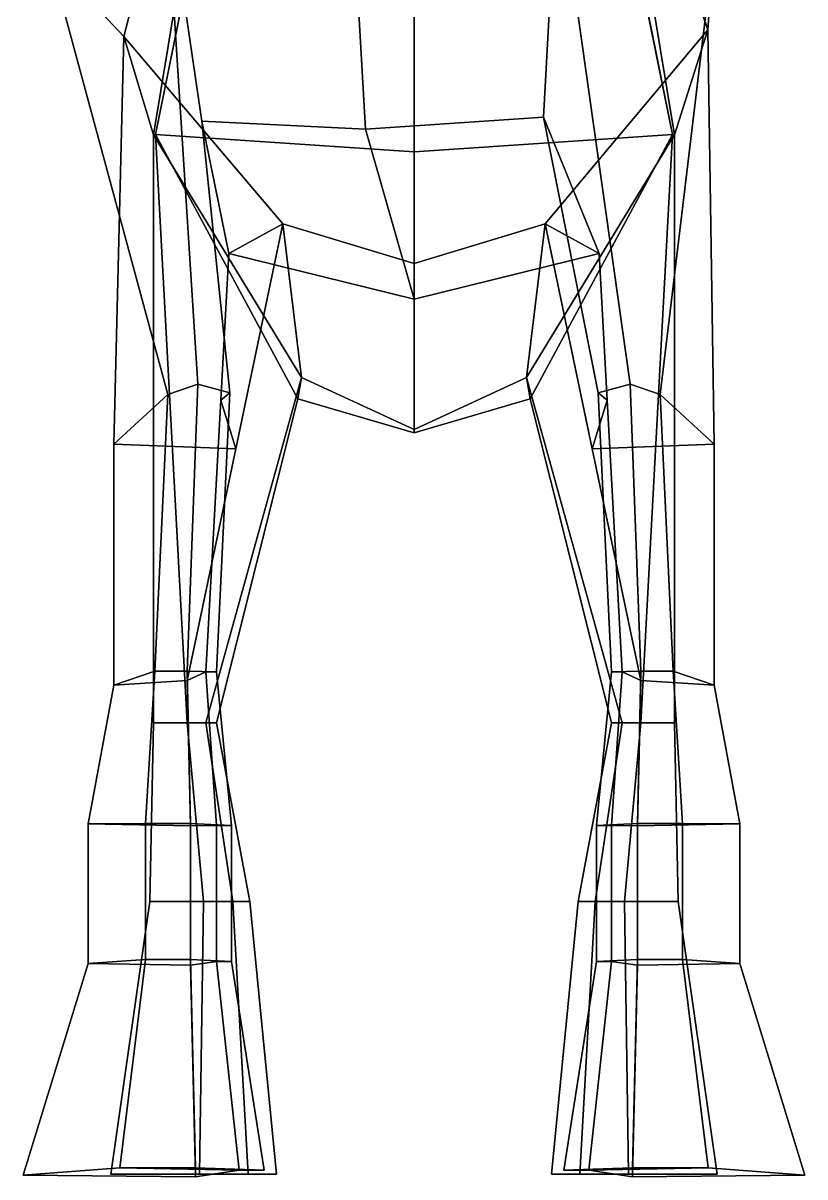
# Model space of a CAD drawing. Extents: x -82 to 105, y -151 to 333.
# Drawn here: x -82.5 to 82.5, y -151.2 to 92.3 of the extents above; entities that cross this region are included whole.
import ezdxf

# ---------------------------------------------------------------- set-up
doc = ezdxf.new("R2010")
doc.units = 0

msp = doc.modelspace()

# ---------------------------------------------------------------- linework, layer by layer
for points in [[(-54.558704, 68.760979, 140.78363), (-41.587585, 132.669571, 162.575424), (-34.914654, 174.030975, 159.054062), (-41.656105, 132.207977, 122.312706)], [(54.558704, 68.760979, 140.78363), (41.656105, 132.207977, 122.312706), (39.042965, 167.857117, 159.010056), (42.310394, 129.737244, 162.566681)], [(-48.134239, 139.981964, 29.822317), (-44.844036, 146.68158, -6.592153), (-76.907791, 106.20031, -11.883356), (-61.20306, 89.421913, 31.998886)], [(44.933167, 141.061905, 15.561109), (62.017879, 90.851761, 13.117091), (63.168823, 107.825745, -33.348034), (30.863453, 147.560074, -18.193213)], [(-61.20306, 89.421913, 31.998886), (-55.002022, 68.715118, 92.730019), (-44.085468, 134.655243, 91.804466), (-48.134239, 139.981964, 29.822317)], [(62.017879, 90.851761, 13.117091), (44.933167, 141.061905, 15.561109), (44.085468, 134.655243, 91.804466), (55.002022, 68.715118, 92.730019)], [(-55.002022, 68.715118, 92.730019), (-54.558704, 68.760979, 140.78363), (-41.656105, 132.207977, 122.312706), (-44.085468, 134.655243, 91.804466)], [(55.002022, 68.715118, 92.730019), (44.085468, 134.655243, 91.804466), (41.656105, 132.207977, 122.312706), (54.558704, 68.760979, 140.78363)], [(-54.558704, 68.760979, 140.78363), (0, 65.121262, 180.803802), (0, 93.718468, 180.524536), (-41.587585, 132.669571, 162.575424)], [(-10.267782, 69.871811, -56.115887), (-44.766945, 71.57518, -39.495499), (-52.493088, 124.261391, -40.712849), (-13.665096, 129.953247, -62.823425)], [(-10.267782, 69.871811, -56.115887), (-13.665096, 129.953247, -62.823425), (30.190533, 125.220856, -53.382896), (27.302631, 72.411461, -50.539097)], [(54.558704, 68.760979, 140.78363), (42.310394, 129.737244, 162.566681), (0, 93.718468, 180.524536), (0, 65.121262, 180.803802)], [(-52.493088, 124.261391, -40.712849), (-45.580666, 16.097996, -56.740425), (-51.911137, 13.936098, -52.485722), (-76.907791, 106.20031, -11.883356)], [(-52.493088, 124.261391, -40.712849), (-44.766945, 71.57518, -39.495499), (-38.828613, 14.294115, -53.190327), (-45.580666, 16.097996, -56.740425)], [(30.190533, 125.220856, -53.382896), (45.580666, 16.097996, -56.740425), (38.828613, 14.294115, -53.190327), (27.302631, 72.411461, -50.539097)], [(30.190533, 125.220856, -53.382896), (63.168823, 107.825745, -33.348034), (51.911137, 13.936098, -52.485722), (45.580666, 16.097996, -56.740425)], [(62.017879, 90.851761, 13.117091), (63.364506, 3.457072, 3.178585), (51.911137, 13.936098, -52.485722), (63.168823, 107.825745, -33.348034)], [(-61.20306, 89.421913, 31.998886), (-76.907791, 106.20031, -11.883356), (-51.911137, 13.936098, -52.485722), (-63.364506, 3.457072, 3.178585)], [(27.692659, 49.930149, 24.256254), (62.017879, 90.851761, 13.117091), (55.002022, 68.715118, 92.730019), (23.772459, 17.48209, 93.652458)], [(62.017879, 90.851761, 13.117091), (27.692659, 49.930149, 24.256254), (37.621986, 2.484261, 7.819908), (63.364506, 3.457072, 3.178585)], [(-61.20306, 89.421913, 31.998886), (-63.364506, 3.457072, 3.178585), (-37.621986, 2.484261, 7.819908), (-27.692659, 49.930149, 24.256254)], [(-27.692659, 49.930149, 24.256254), (-23.772459, 17.48209, 93.652458), (-55.002022, 68.715118, 92.730019), (-61.20306, 89.421913, 31.998886)], [(0, 33.998901, -23.450174), (-39.060463, 43.690613, -23.653572), (-44.766945, 71.57518, -39.495499), (-10.267782, 69.871811, -56.115887)], [(-38.828613, 14.294115, -53.190327), (-44.766945, 71.57518, -39.495499), (-39.060463, 43.690613, -23.653572), (-40.762585, 12.725683, -50.1036)], [(0, 33.998901, -23.450174), (-10.267782, 69.871811, -56.115887), (27.302631, 72.411461, -50.539097), (39.060463, 43.690613, -23.653572)], [(27.302631, 72.411461, -50.539097), (38.828613, 14.294115, -53.190327), (40.762585, 12.725683, -50.1036), (39.060463, 43.690613, -23.653572)], [(-47.858509, -55.362843, 129.427277), (-54.558704, 68.760979, 140.78363), (-55.002022, 68.715118, 92.730019), (-55.002022, -55.362843, 110.85743)], [(-43.938309, -55.362843, 111.272522), (-55.002022, -55.362843, 110.85743), (-55.002022, 68.715118, 92.730019), (-23.772459, 17.48209, 93.652458)], [(0, 5.853322, 140.78363), (0, 65.121262, 180.803802), (-54.558704, 68.760979, 140.78363), (-24.498892, 12.976246, 127.464333)], [(-41.656105, -55.362843, 124.169647), (-24.498892, 12.976246, 127.464333), (-54.558704, 68.760979, 140.78363), (-47.858509, -55.362843, 129.427277)], [(0, 5.853322, 140.78363), (24.498892, 12.976246, 127.464333), (54.558704, 68.760979, 140.78363), (0, 65.121262, 180.803802)], [(43.938309, -55.362843, 111.272522), (23.772459, 17.48209, 93.652458), (55.002022, 68.715118, 92.730019), (55.002022, -55.362843, 110.85743)], [(41.656105, -55.362843, 124.169647), (47.858509, -55.362843, 129.427277), (54.558704, 68.760979, 140.78363), (24.498892, 12.976246, 127.464333)], [(47.858509, -55.362843, 129.427277), (55.002022, -55.362843, 110.85743), (55.002022, 68.715118, 92.730019), (54.558704, 68.760979, 140.78363)], [(-37.621986, 2.484261, 7.819908), (-40.762585, 12.725683, -50.1036), (-39.060463, 43.690613, -23.653572), (-27.692659, 49.930149, 24.256254)], [(-27.692659, 49.930149, 24.256254), (-39.060463, 43.690613, -23.653572), (0, 33.998901, -23.450174), (0, 41.589115, 24.256254)], [(0, 41.589115, 24.256254), (0, 6.537626, 93.882149), (-23.772459, 17.48209, 93.652458), (-27.692659, 49.930149, 24.256254)], [(0, 41.589115, 24.256254), (27.692659, 49.930149, 24.256254), (23.772459, 17.48209, 93.652458), (0, 6.537626, 93.882149)], [(27.692659, 49.930149, 24.256254), (0, 41.589115, 24.256254), (0, 33.998901, -23.450174), (39.060463, 43.690613, -23.653572)], [(37.621986, 2.484261, 7.819908), (27.692659, 49.930149, 24.256254), (39.060463, 43.690613, -23.653572), (40.762585, 12.725683, -50.1036)], [(-43.938309, -55.362843, 111.272522), (-23.772459, 17.48209, 93.652458), (-24.498892, 12.976246, 127.464333), (-41.656105, -55.362843, 124.169647)], [(0, 6.537626, 93.882149), (0, 5.853322, 140.78363), (-24.498892, 12.976246, 127.464333), (-23.772459, 17.48209, 93.652458)], [(0, 6.537626, 93.882149), (23.772459, 17.48209, 93.652458), (24.498892, 12.976246, 127.464333), (0, 5.853322, 140.78363)], [(43.938309, -55.362843, 111.272522), (41.656105, -55.362843, 124.169647), (24.498892, 12.976246, 127.464333), (23.772459, 17.48209, 93.652458)], [(-47.858509, -44.436691, -57.331417), (-54.661533, -44.436691, -57.331417), (-51.911137, 13.936098, -52.485722), (-45.580666, 16.097996, -56.740425)], [(-45.580666, 16.097996, -56.740425), (-38.828613, 14.294115, -53.190327), (-41.656105, -44.586643, -57.331417), (-47.858509, -44.436691, -57.331417)], [(45.580666, 16.097996, -56.740425), (47.858509, -44.436691, -57.331417), (41.656105, -44.586643, -57.331417), (38.828613, 14.294115, -53.190327)], [(47.858509, -44.436691, -57.331417), (45.580666, 16.097996, -56.740425), (51.911137, 13.936098, -52.485722), (54.661533, -44.436691, -57.331417)], [(-51.911137, 13.936098, -52.485722), (-54.661533, -44.436691, -57.331417), (-63.364506, -47.383133, -9.12495), (-63.364506, 3.457072, 3.178585)], [(-43.928577, -44.594883, -57.331417), (-40.762585, 12.725683, -50.1036), (-37.621986, 2.484261, 7.819908), (-47.858509, -46.42952, -9.12495)], [(-41.656105, -44.586643, -57.331417), (-38.828613, 14.294115, -53.190327), (-40.762585, 12.725683, -50.1036), (-43.928577, -44.594883, -57.331417)], [(43.928577, -44.594883, -57.331417), (47.858509, -46.42952, -9.12495), (37.621986, 2.484261, 7.819908), (40.762585, 12.725683, -50.1036)], [(41.656105, -44.586643, -57.331417), (43.928577, -44.594883, -57.331417), (40.762585, 12.725683, -50.1036), (38.828613, 14.294115, -53.190327)], [(51.911137, 13.936098, -52.485722), (63.364506, 3.457072, 3.178585), (63.364506, -47.383133, -9.12495), (54.661533, -44.436691, -57.331417)], [(-63.364506, 3.457072, 3.178585), (-63.364506, -47.383133, -9.12495), (-47.858509, -46.42952, -9.12495), (-37.621986, 2.484261, 7.819908)], [(63.364506, 3.457072, 3.178585), (37.621986, 2.484261, 7.819908), (47.858509, -46.42952, -9.12495), (63.364506, -47.383133, -9.12495)], [(-68.769768, -76.678833, -37.638306), (-63.364506, -47.383133, -9.12495), (-54.661533, -44.436691, -57.331417), (-56.625145, -76.626602, -69.604767)], [(-56.625145, -76.626602, -69.604767), (-54.661533, -44.436691, -57.331417), (-47.858509, -44.436691, -57.331417), (-47.131832, -76.626602, -70.761971)], [(-38.476654, -76.996895, -70.417938), (-47.131832, -76.626602, -70.761971), (-47.858509, -44.436691, -57.331417), (-41.656105, -44.586643, -57.331417)], [(-47.131832, -77.065964, -37.638306), (-41.647774, -77.01722, -69.577599), (-43.928577, -44.594883, -57.331417), (-47.858509, -46.42952, -9.12495)], [(-41.647774, -77.01722, -69.577599), (-38.476654, -76.996895, -70.417938), (-41.656105, -44.586643, -57.331417), (-43.928577, -44.594883, -57.331417)], [(38.476654, -76.996895, -70.417938), (41.656105, -44.586643, -57.331417), (47.858509, -44.436691, -57.331417), (47.131832, -76.626602, -70.761971)], [(41.647774, -77.01722, -69.577599), (43.928577, -44.594883, -57.331417), (41.656105, -44.586643, -57.331417), (38.476654, -76.996895, -70.417938)], [(47.131832, -77.065964, -37.638306), (47.858509, -46.42952, -9.12495), (43.928577, -44.594883, -57.331417), (41.647774, -77.01722, -69.577599)], [(56.625145, -76.626602, -69.604767), (47.131832, -76.626602, -70.761971), (47.858509, -44.436691, -57.331417), (54.661533, -44.436691, -57.331417)], [(68.769768, -76.678833, -37.638306), (56.625145, -76.626602, -69.604767), (54.661533, -44.436691, -57.331417), (63.364506, -47.383133, -9.12495)], [(-47.131832, -77.065964, -37.638306), (-47.858509, -46.42952, -9.12495), (-63.364506, -47.383133, -9.12495), (-68.769768, -76.678833, -37.638306)], [(47.131832, -77.065964, -37.638306), (68.769768, -76.678833, -37.638306), (63.364506, -47.383133, -9.12495), (47.858509, -46.42952, -9.12495)], [(-38.232681, -93.070313, 95.101181), (-55.713348, -93.070313, 94.445328), (-55.002022, -55.362843, 110.85743), (-43.938309, -55.362843, 111.272522)], [(-44.426598, -93.070313, 123.785667), (-47.858509, -55.362843, 129.427277), (-55.002022, -55.362843, 110.85743), (-55.713348, -93.070313, 94.445328)], [(-44.426598, -93.070313, 123.785667), (-34.626801, -93.070313, 115.478622), (-41.656105, -55.362843, 124.169647), (-47.858509, -55.362843, 129.427277)], [(-34.626801, -93.070313, 115.478622), (-38.232681, -93.070313, 95.101181), (-43.938309, -55.362843, 111.272522), (-41.656105, -55.362843, 124.169647)], [(34.626801, -93.070313, 115.478622), (41.656105, -55.362843, 124.169647), (43.938309, -55.362843, 111.272522), (38.232681, -93.070313, 95.101181)], [(44.426598, -93.070313, 123.785667), (47.858509, -55.362843, 129.427277), (41.656105, -55.362843, 124.169647), (34.626801, -93.070313, 115.478622)], [(38.232681, -93.070313, 95.101181), (43.938309, -55.362843, 111.272522), (55.002022, -55.362843, 110.85743), (55.713348, -93.070313, 94.445328)], [(44.426598, -93.070313, 123.785667), (55.713348, -93.070313, 94.445328), (55.002022, -55.362843, 110.85743), (47.858509, -55.362843, 129.427277)], [(-68.769768, -106.122688, -17.246588), (-68.769768, -76.678833, -37.638306), (-56.625145, -76.626602, -69.604767), (-56.625145, -105.278801, -47.032692)], [(-47.131832, -106.509811, -17.246588), (-47.131832, -77.065964, -37.638306), (-68.769768, -76.678833, -37.638306), (-68.769768, -106.122688, -17.246588)], [(-56.625145, -105.278801, -47.032692), (-56.625145, -76.626602, -69.604767), (-47.131832, -76.626602, -70.761971), (-47.131832, -105.278801, -47.177345)], [(-38.476654, -105.689476, -47.134342), (-47.131832, -105.278801, -47.177345), (-47.131832, -76.626602, -70.761971), (-38.476654, -76.996895, -70.417938)], [(-47.131832, -106.509811, -17.246588), (-41.647774, -105.712029, -47.029297), (-41.647774, -77.01722, -69.577599), (-47.131832, -77.065964, -37.638306)], [(-41.647774, -105.712029, -47.029297), (-38.476654, -105.689476, -47.134342), (-38.476654, -76.996895, -70.417938), (-41.647774, -77.01722, -69.577599)], [(38.476654, -105.689476, -47.134342), (38.476654, -76.996895, -70.417938), (47.131832, -76.626602, -70.761971), (47.131832, -105.278801, -47.177345)], [(41.647774, -105.712029, -47.029297), (41.647774, -77.01722, -69.577599), (38.476654, -76.996895, -70.417938), (38.476654, -105.689476, -47.134342)], [(47.131832, -106.509811, -17.246588), (47.131832, -77.065964, -37.638306), (41.647774, -77.01722, -69.577599), (41.647774, -105.712029, -47.029297)], [(56.625145, -105.278801, -47.032692), (47.131832, -105.278801, -47.177345), (47.131832, -76.626602, -70.761971), (56.625145, -76.626602, -69.604767)], [(47.131832, -106.509811, -17.246588), (68.769768, -106.122688, -17.246588), (68.769768, -76.678833, -37.638306), (47.131832, -77.065964, -37.638306)], [(68.769768, -106.122688, -17.246588), (56.625145, -105.278801, -47.032692), (56.625145, -76.626602, -69.604767), (68.769768, -76.678833, -37.638306)], [(-34.984005, -150.57785, 94.944511), (-64.001907, -150.57785, 93.770538), (-55.713348, -93.070313, 94.445328), (-38.232681, -93.070313, 95.101181)], [(-45.2659, -150.57785, 146.289734), (-44.426598, -93.070313, 123.785667), (-55.713348, -93.070313, 94.445328), (-64.001907, -150.57785, 93.770538)], [(-45.2659, -150.57785, 146.289734), (-28.99824, -150.57785, 131.42012), (-34.626801, -93.070313, 115.478622), (-44.426598, -93.070313, 123.785667)], [(-28.99824, -150.57785, 131.42012), (-34.984005, -150.57785, 94.944511), (-38.232681, -93.070313, 95.101181), (-34.626801, -93.070313, 115.478622)], [(28.99824, -150.57785, 131.42012), (34.626801, -93.070313, 115.478622), (38.232681, -93.070313, 95.101181), (34.984005, -150.57785, 94.944511)], [(45.2659, -150.57785, 146.289734), (44.426598, -93.070313, 123.785667), (34.626801, -93.070313, 115.478622), (28.99824, -150.57785, 131.42012)], [(34.984005, -150.57785, 94.944511), (38.232681, -93.070313, 95.101181), (55.713348, -93.070313, 94.445328), (64.001907, -150.57785, 93.770538)], [(45.2659, -150.57785, 146.289734), (64.001907, -150.57785, 93.770538), (55.713348, -93.070313, 94.445328), (44.426598, -93.070313, 123.785667)], [(-82.490906, -150.816971, 24.878222), (-68.769768, -106.122688, -17.246588), (-56.625145, -105.278801, -47.032692), (-62.087929, -149.266937, -42.927547)], [(-46.13916, -151.177277, 24.878222), (-47.131832, -106.509811, -17.246588), (-68.769768, -106.122688, -17.246588), (-82.490906, -150.816971, 24.878222)], [(-62.087929, -149.266937, -42.927547), (-56.625145, -105.278801, -47.032692), (-47.131832, -105.278801, -47.177345), (-46.13916, -149.266937, -43.632114)], [(-31.598459, -149.752548, -43.422649), (-46.13916, -149.266937, -43.632114), (-47.131832, -105.278801, -47.177345), (-38.476654, -105.689476, -47.134342)], [(-46.13916, -151.177277, 24.878222), (-36.925949, -149.779236, -42.911011), (-41.647774, -105.712029, -47.029297), (-47.131832, -106.509811, -17.246588)], [(-36.925949, -149.779236, -42.911011), (-31.598459, -149.752548, -43.422649), (-38.476654, -105.689476, -47.134342), (-41.647774, -105.712029, -47.029297)], [(31.598459, -149.752548, -43.422649), (38.476654, -105.689476, -47.134342), (47.131832, -105.278801, -47.177345), (46.13916, -149.266937, -43.632114)], [(36.925949, -149.779236, -42.911011), (41.647774, -105.712029, -47.029297), (38.476654, -105.689476, -47.134342), (31.598459, -149.752548, -43.422649)], [(46.13916, -151.177277, 24.878222), (47.131832, -106.509811, -17.246588), (41.647774, -105.712029, -47.029297), (36.925949, -149.779236, -42.911011)], [(62.087929, -149.266937, -42.927547), (46.13916, -149.266937, -43.632114), (47.131832, -105.278801, -47.177345), (56.625145, -105.278801, -47.032692)], [(46.13916, -151.177277, 24.878222), (82.490906, -150.816971, 24.878222), (68.769768, -106.122688, -17.246588), (47.131832, -106.509811, -17.246588)], [(82.490906, -150.816971, 24.878222), (62.087929, -149.266937, -42.927547), (56.625145, -105.278801, -47.032692), (68.769768, -106.122688, -17.246588)], [(-82.490906, -150.816971, 24.878222), (-62.087929, -149.266937, -42.927547), (-36.925949, -149.779236, -42.911011), (-46.13916, -151.177277, 24.878222)], [(-64.001907, -150.57785, 93.770538), (-34.984005, -150.57785, 94.944511), (-28.99824, -150.57785, 131.42012), (-45.2659, -150.57785, 146.289734)], [(-62.087929, -149.266937, -42.927547), (-46.13916, -149.266937, -43.632114), (-31.598459, -149.752548, -43.422649), (-36.925949, -149.779236, -42.911011)], [(64.001907, -150.57785, 93.770538), (45.2659, -150.57785, 146.289734), (28.99824, -150.57785, 131.42012), (34.984005, -150.57785, 94.944511)], [(62.087929, -149.266937, -42.927547), (36.925949, -149.779236, -42.911011), (31.598459, -149.752548, -43.422649), (46.13916, -149.266937, -43.632114)], [(82.490906, -150.816971, 24.878222), (46.13916, -151.177277, 24.878222), (36.925949, -149.779236, -42.911011), (62.087929, -149.266937, -42.927547)]]:
    msp.add_3dface(points)

doc.saveas('drawing.dxf')
